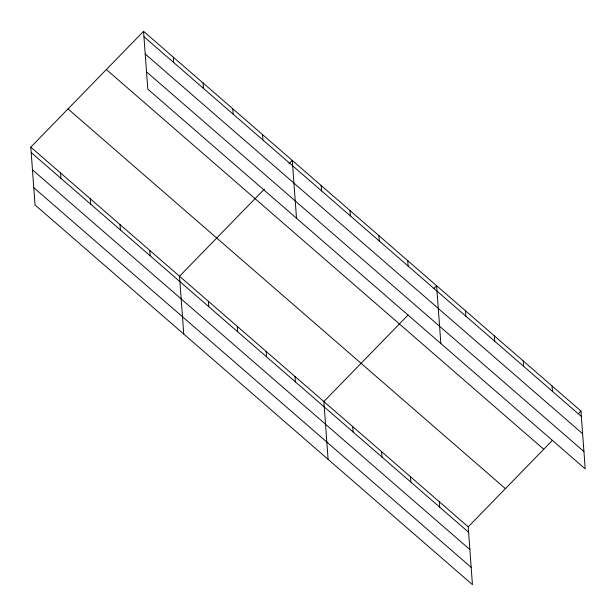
<?xml version="1.0" encoding="UTF-8"?>
<svg xmlns="http://www.w3.org/2000/svg" width="616" height="616" viewBox="0 0 616 616"><rect width="100%" height="100%" fill="white"/><g stroke="black" fill="none" stroke-linecap="round" stroke-linejoin="round"><path stroke-width="0.92" d="M30.8 147.139L468.206 526.857L472.449 584.669L35.043 204.959L30.8 147.139L143.551 31.331L580.957 411.041L585.2 468.861L147.794 89.143L143.551 31.331M264.364 189.097L179.518 276.245L183.761 334.065M288.95 163.841L292.269 160.429L296.512 218.249M408.038 315.084L323.862 401.547L328.105 459.367M433.957 288.465L436.613 285.739L440.856 343.551M468.206 526.857L552.383 440.386M578.293 413.775L580.957 411.041M143.944 36.714L581.35 416.431M145.214 54.016L582.62 433.733M146.523 71.841L583.93 451.559M106.345 69.546L543.743 449.264M68.006 108.924L505.413 488.634M31.193 152.529L468.599 532.247M32.463 169.831L469.869 549.549M33.772 187.657L471.178 567.375M552.082 385.978L552.483 391.368M523.215 360.922L523.615 366.304M494.348 335.859L494.74 341.249M465.48 310.795L465.873 316.185M439.331 501.794L439.732 507.184M407.746 260.676L408.138 266.066M410.464 476.73L410.864 482.12M378.871 235.612L379.271 241.002M381.597 451.674L381.989 457.064M350.004 210.556L350.404 215.939M352.729 426.611L353.122 432.001M321.136 185.493L321.537 190.883M294.995 376.491L295.387 381.874M262.524 134.611L262.924 140.001M266.12 351.428L266.52 356.818M232.779 108.793L233.179 114.176M237.252 326.365L237.653 331.755M203.041 82.968L203.434 88.358M208.385 301.309L208.778 306.691M173.296 57.149L173.689 62.539M149.773 250.427L150.165 255.809M120.028 224.601L120.428 229.991M90.29 198.783L90.683 204.173M60.545 172.965L60.938 178.347"/></g></svg>
